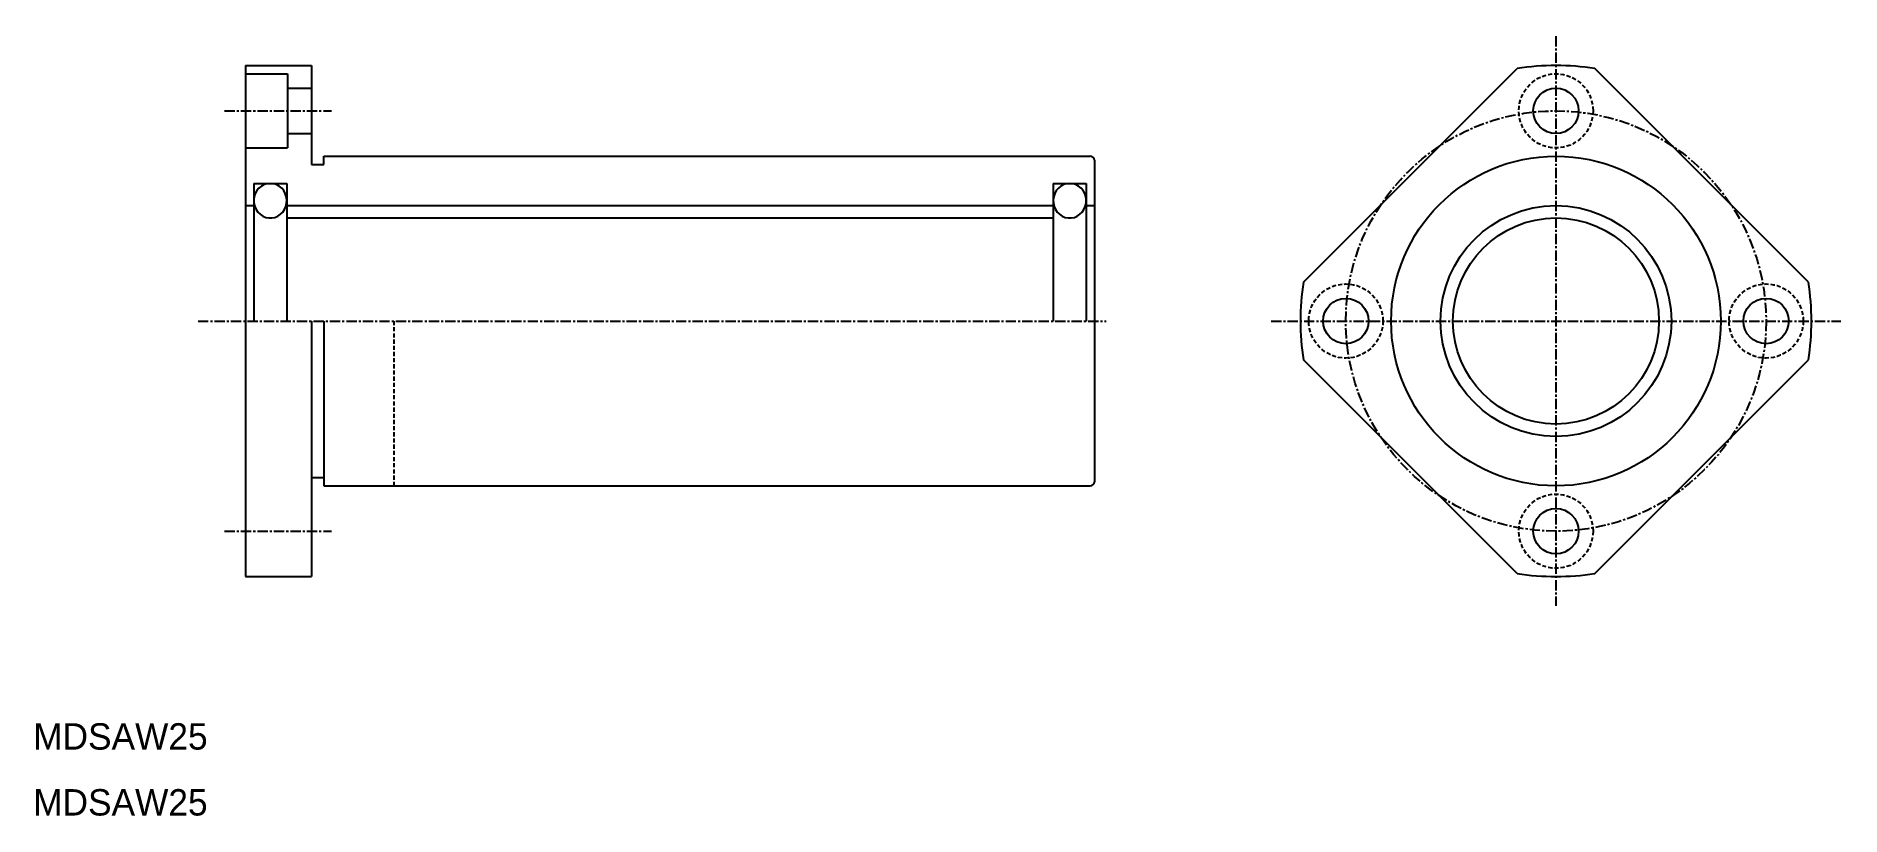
# Model space of a CAD drawing. Extents: x 10 to 229, y 10 to 105.
import ezdxf

# ---------------------------------------------------------------- set-up
doc = ezdxf.new("R2010")
doc.units = 0
doc.linetypes.add('CENTER', pattern=[2, 1.25, -0.25, 0.25, -0.25])
doc.linetypes.add('DASHED', pattern=[0.75, 0.5, -0.25])
doc.layers.get('0').update_dxf_attribs({"linetype": 'CONTINUOUS'})
doc.layers.add('CENTER', color=1, linetype='CENTER')

msp = doc.modelspace()

# ---------------------------------------------------------------- linework, layer by layer
at = {"color": 7, "linetype": 'CONTINUOUS'}
for p, q in [((35.77, 101), (35.77, 39)), ((35.77, 101), (43.77, 101)), ((43.77, 101), (43.77, 89)), ((35.77, 100), (40.87, 100)), ((40.87, 100), (40.87, 91)), ((164.14, 74.72), (190.06, 100.64)), ((225.41, 74.72), (199.49, 100.64)), ((40.87, 98.25), (43.77, 98.25)), ((40.87, 92.75), (43.77, 92.75)), ((35.77, 91), (40.87, 91)), ((45.27, 90), (138.27, 90)), ((45.27, 89), (45.27, 90)), ((43.77, 89), (45.27, 89)), ((138.77, 89.5), (138.77, 50.5)), ((35.77, 85.5), (35.77, 85.5)), ((36.77, 86.7), (36.77, 70)), ((36.77, 86.7), (40.77, 86.7)), ((40.77, 86.7), (40.77, 70)), ((133.77, 86.7), (133.77, 70)), ((133.77, 86.7), (137.77, 86.7)), ((133.77, 86.7), (133.77, 70)), ((137.77, 86.7), (137.77, 70)), ((35.77, 84), (36.77, 84)), ((40.77, 84), (133.77, 84)), ((137.75, 84), (138.77, 84)), ((40.77, 82.5), (133.77, 82.5)), ((35.77, 70), (35.77, 70)), ((43.77, 70), (43.77, 39)), ((45.27, 70), (45.27, 50)), ((190.06, 39.36), (164.14, 65.28)), ((199.49, 39.36), (225.41, 65.28)), ((43.77, 51), (45.27, 51)), ((45.27, 50), (138.27, 50)), ((35.77, 39), (43.77, 39))]:
    msp.add_line(p, q, dxfattribs=at)
at = {"color": 3, "linetype": 'DASHED'}
msp.add_line((53.77, 70), (53.77, 50), dxfattribs=at)
at = {"color": 7, "linetype": 'CONTINUOUS', "flags": 128}
for points in [[(38.77, 86.7), (38.39, 86.66), (38.03, 86.55), (37.69, 86.37), (37.39, 86.12), (37.14, 85.82), (36.95, 85.47), (36.83, 85.1), (36.77, 84.7), (36.79, 84.3), (36.88, 83.91), (37.04, 83.55), (37.26, 83.22), (37.53, 82.95), (37.85, 82.73), (38.21, 82.58), (38.58, 82.51), (38.96, 82.51), (39.33, 82.58), (39.69, 82.73), (40.01, 82.95), (40.28, 83.22), (40.5, 83.55), (40.66, 83.91), (40.75, 84.3), (40.77, 84.7), (40.71, 85.09), (40.59, 85.47), (40.4, 85.82), (40.15, 86.12), (39.85, 86.37), (39.51, 86.55), (39.15, 86.66)], [(135.77, 86.7), (135.39, 86.66), (135.03, 86.55), (134.69, 86.37), (134.39, 86.12), (134.14, 85.82), (133.95, 85.47), (133.83, 85.1), (133.77, 84.7), (133.79, 84.3), (133.88, 83.91), (134.04, 83.55), (134.26, 83.22), (134.53, 82.95), (134.85, 82.73), (135.21, 82.58), (135.58, 82.51), (135.96, 82.51), (136.33, 82.58), (136.69, 82.73), (137.01, 82.95), (137.28, 83.22), (137.5, 83.55), (137.66, 83.91), (137.75, 84.3), (137.77, 84.7), (137.71, 85.09), (137.59, 85.47), (137.4, 85.82), (137.15, 86.12), (136.85, 86.37), (136.51, 86.55), (136.15, 86.66)]]:
    msp.add_lwpolyline(points, close=True, dxfattribs=at)
at = {"color": 3, "linetype": 'DASHED'}
for centre in [(194.77, 95.5), (169.27, 70), (220.27, 70), (194.77, 44.5)]:
    msp.add_circle(centre, 4.5, dxfattribs=at)
at = {"color": 7, "linetype": 'CONTINUOUS'}
for centre, radius in [((194.77, 95.5), 2.75), ((194.77, 70), 20), ((194.77, 70), 14), ((194.77, 70), 12.5), ((169.27, 70), 2.75), ((220.27, 70), 2.75), ((194.77, 44.5), 2.75)]:
    msp.add_circle(centre, radius, dxfattribs=at)
for centre, radius, start, end in [((194.77, 70), 31, 81.2493, 98.7507), ((138.27, 89.5), 0.5, 0, 90), ((194.77, 70), 31, 171.2493, 188.7507), ((194.77, 70), 31, 351.2493, 8.7507), ((138.27, 50.5), 0.5, 270, 0), ((194.77, 70), 31, 261.2493, 278.7507)]:
    msp.add_arc(centre, radius, start, end, dxfattribs=at)
at = {"layer": 'CENTER', "color": 1, "linetype": 'CENTER'}
for p, q in [((194.77, 104.57), (194.77, 35.43)), ((33.21, 95.5), (46.21, 95.5)), ((30, 70), (140.2, 70)), ((160.2, 70), (229.34, 70)), ((33.21, 44.5), (46.21, 44.5))]:
    msp.add_line(p, q, dxfattribs=at)
msp.add_circle((194.77, 70), 25.5, dxfattribs=at)

# ---------------------------------------------------------------- texts
at = {"color": 7, "linetype": 'CONTINUOUS'}
for p in [(10, 18), (10, 10)]:
    msp.add_text('MDSAW25', height=3.2, dxfattribs=at).set_placement(p)

doc.saveas('drawing.dxf')
